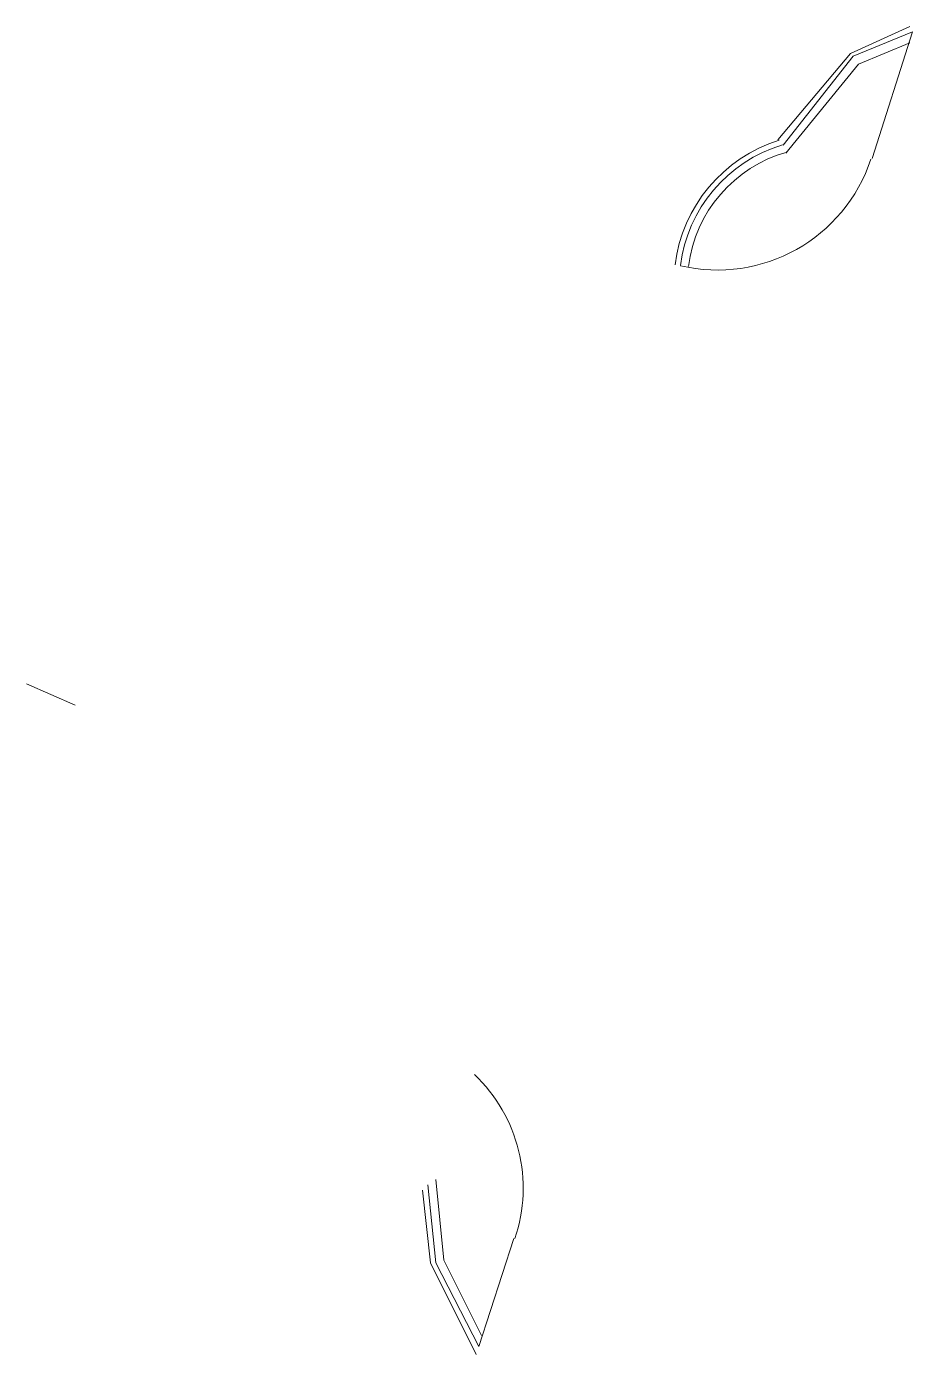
# Model space of a CAD drawing. Header units: metres. Extents: x 25 to 362944, y 21 to 1841851.
# Drawn here: x 25.05 to 28.34, y 20.68 to 25.61 of the extents above.
import ezdxf

# ---------------------------------------------------------------- set-up
doc = ezdxf.new("R2010")
doc.units = ezdxf.units.M
doc.linetypes.add('MEDIUM_DASHED', pattern=[4.5, 3, -1.5])
doc.layers.add('50', color=7, linetype='Continuous', lineweight=13)
doc.layers.add('51', color=7, linetype='MEDIUM_DASHED', lineweight=25)

msp = doc.modelspace()

# ---------------------------------------------------------------- linework, layer by layer
at = {"layer": '50'}
for p, q in [((28.19, 25.12), (28.34, 25.59)), ((25.23, 23.09), (25.05, 23.17)), ((26.86, 21.11), (26.73, 20.71))]:
    msp.add_line(p, q, dxfattribs=at)
for points in [[(27.84, 25.19), (28.11, 25.51), (28.33, 25.61)], [(27.86, 25.17), (28.12, 25.5), (28.34, 25.59)], [(26.54, 21.31), (26.57, 21.02), (26.73, 20.71)], [(26.52, 21.29), (26.55, 21.02), (26.72, 20.68)]]:
    msp.add_lwpolyline(points, dxfattribs=at)
for centre, radius, start, end in [((28.011, 24.656), 0.557, 107.323, 172.8555), ((28.011, 24.656), 0.537, 106.6776, 172.8555), ((27.616, 25.306), 0.6, 256.7042, 341.7497), ((26.311, 21.297), 0.5833, 341.285, 46.4385)]:
    msp.add_arc(centre, radius, start, end, dxfattribs=at)
at = {"layer": '51', "linetype": 'Continuous', "lineweight": 13}
for points in [[(27.87, 25.14), (28.14, 25.47), (28.33, 25.55)], [(26.57, 21.33), (26.6, 21.03), (26.74, 20.75)]]:
    msp.add_lwpolyline(points, dxfattribs=at)
msp.add_arc((28.011, 24.656), 0.507, 105.6365, 172.8555, dxfattribs=at)

doc.saveas('drawing.dxf')
